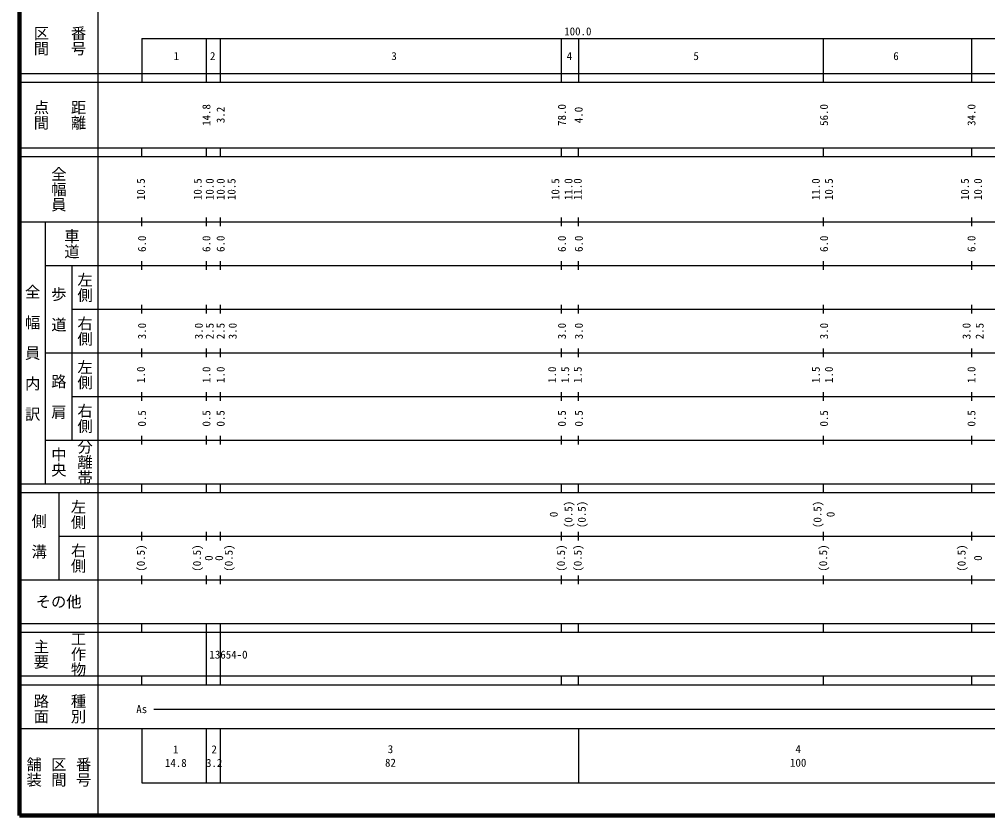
# Model space of a CAD drawing. Units: millimetres, scale not verified. Extents: x 40000 to 680000, y 20000 to 380000.
# Drawn here: x 40000 to 261658, y 20000 to 202409 of the extents above; entities that cross this region are included whole.
import ezdxf
from ezdxf.enums import TextEntityAlignment as Align

# ---------------------------------------------------------------- set-up
doc = ezdxf.new("R2010")
doc.units = ezdxf.units.MM
doc.header["$LTSCALE"] = 1000
doc.layers.add('M-TTL', color=2, linetype='Continuous', lineweight=140)
doc.layers.add('M-TTL-BAND', color=7, linetype='Continuous', lineweight=25)
doc.styles.add('@ＭＳ ゴシック', font='')
doc.styles.add('ＭＳ ゴシック', font='')
doc.styles.get('@ＭＳ ゴシック').set_extended_font_data('@MS Gothic')
doc.styles.get('ＭＳ ゴシック').set_extended_font_data('MS Gothic')

msp = doc.modelspace()

# ---------------------------------------------------------------- linework, layer by layer
at = {"layer": 'M-TTL'}
for p, q in [((40000, 380000), (40000, 20000)), ((40000, 20000), (680000, 20000))]:
    msp.add_line(p, q, dxfattribs=at)
at = {"layer": 'M-TTL-BAND'}
for p, q in [((58000, 370000), (58000, 20000)), ((68000, 198000), (579000, 198000)), ((68000, 198000), (68000, 188000)), ((82800, 198000), (82800, 188000)), ((86000, 198000), (86000, 188000)), ((164000, 198000), (164000, 188000)), ((168000, 198000), (168000, 188000)), ((224000, 198000), (224000, 188000)), ((258000, 198000), (258000, 188000)), ((40000, 190000), (579000, 190000)), ((40000, 188000), (579000, 188000)), ((40000, 173000), (579000, 173000)), ((68000, 171000), (68000, 173000)), ((82800, 173000), (82800, 171000)), ((86000, 173000), (86000, 171000)), ((164000, 173000), (164000, 171000)), ((168000, 171000), (168000, 173000)), ((224000, 173000), (224000, 171000)), ((258000, 173000), (258000, 171000)), ((40000, 171000), (579000, 171000)), ((40000, 156000), (579000, 156000)), ((46000, 96000), (46000, 156000)), ((68000, 155000), (68000, 157000)), ((82800, 157000), (82800, 155000)), ((86000, 157000), (86000, 155000)), ((164000, 157000), (164000, 155000)), ((168000, 155000), (168000, 157000)), ((224000, 157000), (224000, 155000)), ((258000, 157000), (258000, 155000)), ((68000, 145000), (68000, 147000)), ((82800, 147000), (82800, 145000)), ((86000, 147000), (86000, 145000)), ((164000, 147000), (164000, 145000)), ((168000, 145000), (168000, 147000)), ((224000, 147000), (224000, 145000)), ((258000, 147000), (258000, 145000)), ((46000, 146000), (579000, 146000)), ((52000, 146000), (52000, 106000)), ((52000, 136000), (579000, 136000)), ((68000, 135000), (68000, 137000)), ((82800, 137000), (82800, 135000)), ((86000, 137000), (86000, 135000)), ((164000, 137000), (164000, 135000)), ((168000, 135000), (168000, 137000)), ((224000, 137000), (224000, 135000)), ((258000, 137000), (258000, 135000)), ((68000, 125000), (68000, 127000)), ((82800, 127000), (82800, 125000)), ((86000, 127000), (86000, 125000)), ((164000, 127000), (164000, 125000)), ((168000, 125000), (168000, 127000)), ((224000, 127000), (224000, 125000)), ((258000, 127000), (258000, 125000)), ((46000, 126000), (579000, 126000)), ((52000, 116000), (579000, 116000)), ((68000, 115000), (68000, 117000)), ((82800, 117000), (82800, 115000)), ((86000, 117000), (86000, 115000)), ((164000, 117000), (164000, 115000)), ((168000, 115000), (168000, 117000)), ((224000, 117000), (224000, 115000)), ((258000, 117000), (258000, 115000)), ((68000, 105000), (68000, 107000)), ((82800, 107000), (82800, 105000)), ((86000, 107000), (86000, 105000)), ((164000, 107000), (164000, 105000)), ((168000, 105000), (168000, 107000)), ((224000, 107000), (224000, 105000)), ((258000, 107000), (258000, 105000)), ((46000, 106000), (579000, 106000)), ((40000, 96000), (579000, 96000)), ((68000, 94000), (68000, 96000)), ((82800, 96000), (82800, 94000)), ((86000, 96000), (86000, 94000)), ((164000, 96000), (164000, 94000)), ((168000, 94000), (168000, 96000)), ((224000, 96000), (224000, 94000)), ((258000, 96000), (258000, 94000)), ((40000, 94000), (579000, 94000)), ((49000, 94000), (49000, 74000)), ((68000, 83000), (68000, 85000)), ((82800, 85000), (82800, 83000)), ((86000, 85000), (86000, 83000)), ((164000, 85000), (164000, 83000)), ((168000, 83000), (168000, 85000)), ((224000, 85000), (224000, 83000)), ((258000, 85000), (258000, 83000)), ((49000, 84000), (579000, 84000)), ((40000, 74000), (579000, 74000)), ((68000, 73000), (68000, 75000)), ((82800, 75000), (82800, 73000)), ((86000, 75000), (86000, 73000)), ((164000, 75000), (164000, 73000)), ((168000, 73000), (168000, 75000)), ((224000, 75000), (224000, 73000)), ((258000, 75000), (258000, 73000)), ((40000, 64000), (579000, 64000)), ((68000, 62000), (68000, 64000)), ((82800, 64000), (82800, 52000)), ((86000, 64000), (86000, 52000)), ((164000, 64000), (164000, 62000)), ((168000, 62000), (168000, 64000)), ((224000, 64000), (224000, 62000)), ((258000, 64000), (258000, 62000)), ((40000, 62000), (579000, 62000)), ((40000, 52000), (579000, 52000)), ((68000, 50000), (68000, 52000)), ((82800, 52000), (82800, 50000)), ((86000, 52000), (86000, 50000)), ((164000, 52000), (164000, 50000)), ((168000, 50000), (168000, 52000)), ((224000, 52000), (224000, 50000)), ((258000, 52000), (258000, 50000)), ((40000, 50000), (579000, 50000)), ((70805, 44406), (535288, 44406)), ((40000, 40000), (579000, 40000)), ((68000, 40000), (68000, 27500)), ((82800, 40000), (82800, 27500)), ((86000, 40000), (86000, 27500)), ((168000, 40000), (168000, 27500)), ((68000, 27500), (579000, 27500))]:
    msp.add_line(p, q, dxfattribs=at)

# ---------------------------------------------------------------- texts
for s, height, rotation, style, p in [('区間', 2566, 270, '@ＭＳ ゴシック', (45000, 197500)), ('番号', 2566, 270, '@ＭＳ ゴシック', (53500, 197500)), ('点間', 2566, 270, '@ＭＳ ゴシック', (45000, 180500)), ('距離', 2566, 270, '@ＭＳ ゴシック', (53500, 180500)), ('14.8', 1833, 90, 'ＭＳ ゴシック', (82815, 180500)), ('3.2', 1833, 90, 'ＭＳ ゴシック', (86066, 180500)), ('78.0', 1833, 90, 'ＭＳ ゴシック', (164193, 180500)), ('4.0', 1833, 90, 'ＭＳ ゴシック', (168015, 180500)), ('56.0', 1833, 90, 'ＭＳ ゴシック', (224196, 180500)), ('34.0', 1833, 90, 'ＭＳ ゴシック', (257947, 180500)), ('全幅員', 2566, 270, '@ＭＳ ゴシック', (49000, 163500)), ('10.5', 1833, 90, 'ＭＳ ゴシック', (67815, 163500)), ('10.5', 1833, 90, 'ＭＳ ゴシック', (80815, 163500)), ('10.0', 1833, 90, 'ＭＳ ゴシック', (83565, 163500)), ('10.0', 1833, 90, 'ＭＳ ゴシック', (86066, 163500)), ('10.5', 1833, 90, 'ＭＳ ゴシック', (88566, 163500)), ('10.5', 1833, 90, 'ＭＳ ゴシック', (162693, 163500)), ('11.0', 1833, 90, 'ＭＳ ゴシック', (165693, 163500)), ('11.0', 1833, 90, 'ＭＳ ゴシック', (167815, 163500)), ('11.0', 1833, 90, 'ＭＳ ゴシック', (222321, 163500)), ('10.5', 1833, 90, 'ＭＳ ゴシック', (225321, 163500)), ('10.5', 1833, 90, 'ＭＳ ゴシック', (256447, 163500)), ('10.0', 1833, 90, 'ＭＳ ゴシック', (259447, 163500)), ('車道', 2566, 270, '@ＭＳ ゴシック', (52000, 151000)), ('6.0', 1833, 90, 'ＭＳ ゴシック', (68065, 151000)), ('6.0', 1833, 90, 'ＭＳ ゴシック', (82815, 151000)), ('6.0', 1833, 90, 'ＭＳ ゴシック', (86066, 151000)), ('6.0', 1833, 90, 'ＭＳ ゴシック', (164193, 151000)), ('6.0', 1833, 90, 'ＭＳ ゴシック', (168065, 151000)), ('6.0', 1833, 90, 'ＭＳ ゴシック', (224196, 151000)), ('6.0', 1833, 90, 'ＭＳ ゴシック', (257947, 151000)), ('左側', 2566, 270, '@ＭＳ ゴシック', (55000, 141000)), ('全\u3000幅\u3000員\u3000内\u3000訳', 2566, 270, '@ＭＳ ゴシック', (43000, 126000)), ('歩\u3000道', 2566, 270, '@ＭＳ ゴシック', (49000, 136000)), ('右側', 2566, 270, '@ＭＳ ゴシック', (55000, 131000)), ('3.0', 1833, 90, 'ＭＳ ゴシック', (68065, 131000)), ('3.0', 1833, 90, 'ＭＳ ゴシック', (81065, 131000)), ('2.5', 1833, 90, 'ＭＳ ゴシック', (83565, 131000)), ('2.5', 1833, 90, 'ＭＳ ゴシック', (86066, 131000)), ('3.0', 1833, 90, 'ＭＳ ゴシック', (88816, 131000)), ('3.0', 1833, 90, 'ＭＳ ゴシック', (164193, 131000)), ('3.0', 1833, 90, 'ＭＳ ゴシック', (168065, 131000)), ('3.0', 1833, 90, 'ＭＳ ゴシック', (224196, 131000)), ('3.0', 1833, 90, 'ＭＳ ゴシック', (256822, 131000)), ('2.5', 1833, 90, 'ＭＳ ゴシック', (259822, 131000)), ('左側', 2566, 270, '@ＭＳ ゴシック', (55000, 121000)), ('1.0', 1833, 90, 'ＭＳ ゴシック', (67815, 121000)), ('1.0', 1833, 90, 'ＭＳ ゴシック', (82815, 121000)), ('1.0', 1833, 90, 'ＭＳ ゴシック', (86066, 121000)), ('1.0', 1833, 90, 'ＭＳ ゴシック', (161943, 121000)), ('1.5', 1833, 90, 'ＭＳ ゴシック', (164943, 121000)), ('1.5', 1833, 90, 'ＭＳ ゴシック', (167815, 121000)), ('1.5', 1833, 90, 'ＭＳ ゴシック', (222321, 121000)), ('1.0', 1833, 90, 'ＭＳ ゴシック', (225321, 121000)), ('1.0', 1833, 90, 'ＭＳ ゴシック', (257947, 121000)), ('路\u3000肩', 2566, 270, '@ＭＳ ゴシック', (49000, 116000)), ('右側', 2566, 270, '@ＭＳ ゴシック', (55000, 111000)), ('0.5', 1833, 90, 'ＭＳ ゴシック', (68065, 111000)), ('0.5', 1833, 90, 'ＭＳ ゴシック', (82815, 111000)), ('0.5', 1833, 90, 'ＭＳ ゴシック', (86066, 111000)), ('0.5', 1833, 90, 'ＭＳ ゴシック', (164193, 111000)), ('0.5', 1833, 90, 'ＭＳ ゴシック', (168065, 111000)), ('0.5', 1833, 90, 'ＭＳ ゴシック', (224196, 111000)), ('0.5', 1833, 90, 'ＭＳ ゴシック', (257947, 111000)), ('中央', 2566, 270, '@ＭＳ ゴシック', (49000, 101000)), ('分離帯', 2566, 270, '@ＭＳ ゴシック', (55000, 101000)), ('左側', 2566, 270, '@ＭＳ ゴシック', (53500, 89000)), ('(0.5)', 1833, 90, 'ＭＳ ゴシック', (165693, 89000)), ('(0.5)', 1833, 90, 'ＭＳ ゴシック', (168744, 89000)), ('(0.5)', 1833, 90, 'ＭＳ ゴシック', (222696, 89000)), ('側\u3000溝', 2566, 270, '@ＭＳ ゴシック', (44500, 84000)), ('0', 1833, 90, 'ＭＳ ゴシック', (162318, 89000)), ('0', 1833, 90, 'ＭＳ ゴシック', (225696, 89000)), ('右側', 2566, 270, '@ＭＳ ゴシック', (53500, 79000)), ('(0.5)', 1833, 90, 'ＭＳ ゴシック', (67815, 79000)), ('(0.5)', 1833, 90, 'ＭＳ ゴシック', (80659, 79000)), ('(0.5)', 1833, 90, 'ＭＳ ゴシック', (87918, 79000)), ('(0.5)', 1833, 90, 'ＭＳ ゴシック', (164000, 79000)), ('(0.5)', 1833, 90, 'ＭＳ ゴシック', (167815, 79000)), ('(0.5)', 1833, 90, 'ＭＳ ゴシック', (224000, 79000)), ('(0.5)', 1833, 90, 'ＭＳ ゴシック', (255697, 79000)), ('0', 1833, 90, 'ＭＳ ゴシック', (83354, 79000)), ('0', 1833, 90, 'ＭＳ ゴシック', (85732, 79000)), ('0', 1833, 90, 'ＭＳ ゴシック', (259447, 79000)), ('主要', 2566, 270, '@ＭＳ ゴシック', (45000, 57000)), ('工作物', 2566, 270, '@ＭＳ ゴシック', (53500, 57000)), ('路面', 2566, 270, '@ＭＳ ゴシック', (45000, 44500)), ('種別', 2566, 270, '@ＭＳ ゴシック', (53500, 44500)), ('舗装', 2566, 270, '@ＭＳ ゴシック', (43333, 30000)), ('番号', 2566, 270, '@ＭＳ ゴシック', (54667, 30000)), ('区間', 2566, 270, '@ＭＳ ゴシック', (49000, 30000))]:
    msp.add_text(s, height=height, rotation=rotation, dxfattribs=dict(at, style=style)).set_placement(p, align=Align.MIDDLE_CENTER)
at = {"layer": 'M-TTL-BAND', "style": 'ＭＳ ゴシック'}
msp.add_text('100.0', height=1833, dxfattribs=at).set_placement((167844, 198195), align=Align.BOTTOM_CENTER)
for s, height, p in [('1', 1833, (75927, 194000)), ('2', 1833, (84260, 194000)), ('3', 1833, (125783, 194000)), ('4', 1833, (165914, 194000)), ('5', 1833, (194931, 194000)), ('6', 1833, (240683, 194000)), ('その他', 2566, (49000, 69000)), ('13654-0', 1833, (87872, 56888)), ('As', 1833, (68006, 44406)), ('1', 1833, (75808, 35185)), ('2', 1833, (84594, 35185)), ('3', 1833, (124953, 35238)), ('4', 1833, (218288, 35238)), ('14.8', 1833, (75808, 32078)), ('3.2', 1833, (84594, 32078)), ('82', 1833, (124953, 32131)), ('100', 1833, (218288, 32131))]:
    msp.add_text(s, height=height, dxfattribs=at).set_placement(p, align=Align.MIDDLE_CENTER)

doc.saveas('drawing.dxf')
